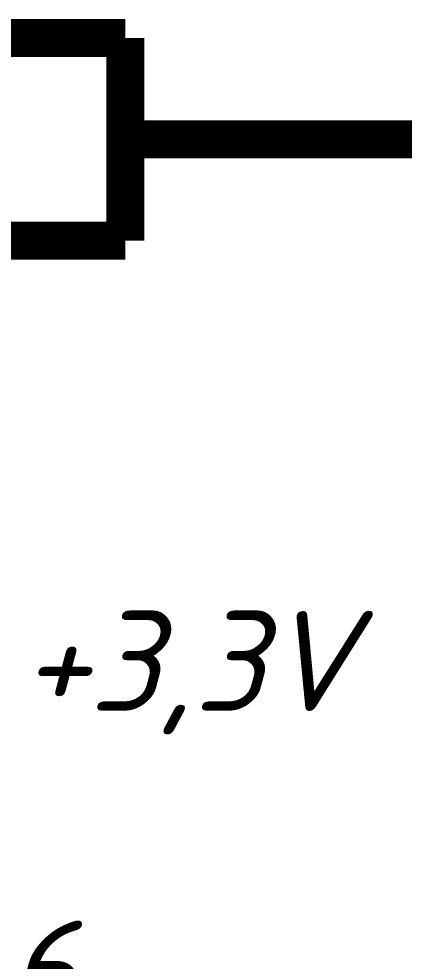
# Model space of a CAD drawing. Header units: inches. Extents: x 0 to 841, y 0 to 594.
# Drawn here: x 367.91 to 375.52, y 46.27 to 64.85 of the extents above; entities that cross this region are included whole.
import ezdxf

# ---------------------------------------------------------------- set-up
doc = ezdxf.new("R2010")
doc.units = ezdxf.units.IN
doc.layers.add('Sheet', color=255, linetype='Continuous')
doc.styles.get("Standard").update_dxf_attribs({"font": 'isocpeui.ttf'})

msp = doc.modelspace()

# ---------------------------------------------------------------- linework, layer by layer
at = {"layer": 'Sheet'}
for points in [[(360.021, 64.48, 0.749, 0.749, 0), (370.015, 64.48, 0.749, 0.749, 0)], [(370.015, 64.48, 0.749, 0.749, 0), (370.015, 60.483, 0.749, 0.749, 0)], [(370.015, 62.481, 0.749, 0.749, 0), (375.023, 62.481, 0.749, 0.749, 0)], [(402.511, 62.481, 0.749, 0.749, 0), (397.503, 62.481, 0.749, 0.749, 0), (382.524, 62.481, 0.749, 0.749, 0), (375.023, 62.481, 0.749, 0.749, 0)], [(370.015, 62.481, 0.3, 0.3, 0), (375.023, 62.481, 0.3, 0.3, 0)], [(370.015, 60.483, 0.749, 0.749, 0), (360.021, 60.483, 0.749, 0.749, 0)]]:
    msp.add_lwpolyline(points, format="xyseb", dxfattribs=at)

# ---------------------------------------------------------------- texts
for s, p in [('+3,3V', (367.949, 51.207)), ('C46', (364.715, 45.098))]:
    msp.add_text(s, height=1.9764, dxfattribs=at).set_placement(p)

doc.saveas('drawing.dxf')
